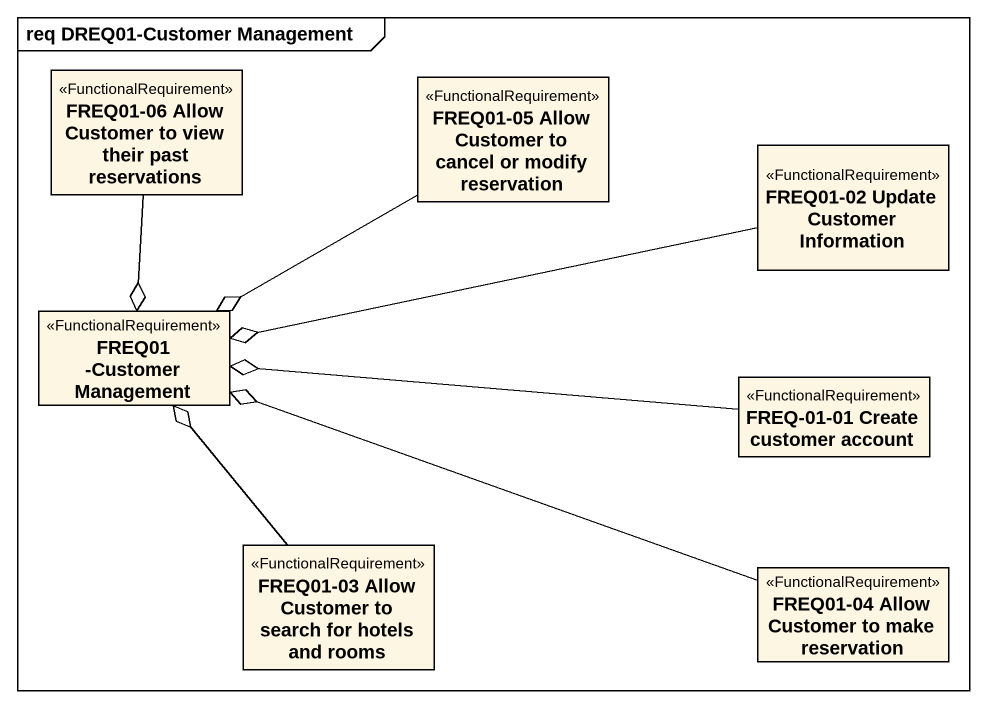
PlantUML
@startuml
mainframe req DREQ01-Customer Management
hide circle
hide empty members
class "FREQ01-06 Allow Customer to view their past reservations" as FREQ01_06_Allow_Customer_to <<FunctionalRequirement>>
class "FREQ01-05 Allow Customer to cancel or modify reservation" as FREQ01_05_Allow_Customer_to <<FunctionalRequirement>>
class "FREQ01-02 Update Customer Information" as FREQ01_02_Update_Customer <<FunctionalRequirement>>
class "FREQ01 -Customer Management" as FREQ01_Customer_Management <<FunctionalRequirement>>
class "FREQ-01-01 Create customer account" as FREQ_01_01_Create_customer <<FunctionalRequirement>>
class "FREQ01-03 Allow Customer to search for hotels and rooms" as FREQ01_03_Allow_Customer_to <<FunctionalRequirement>>
class "FREQ01-04 Allow Customer to make reservation" as FREQ01_04_Allow_Customer_to <<FunctionalRequirement>>
FREQ01_06_Allow_Customer_to --o FREQ01_Customer_Management
FREQ01_05_Allow_Customer_to -left-o FREQ01_Customer_Management
FREQ01_02_Update_Customer -left-o FREQ01_Customer_Management
FREQ_01_01_Create_customer -left-o FREQ01_Customer_Management
FREQ01_03_Allow_Customer_to -up-o FREQ01_Customer_Management
FREQ01_04_Allow_Customer_to -left-o FREQ01_Customer_Management
@enduml
